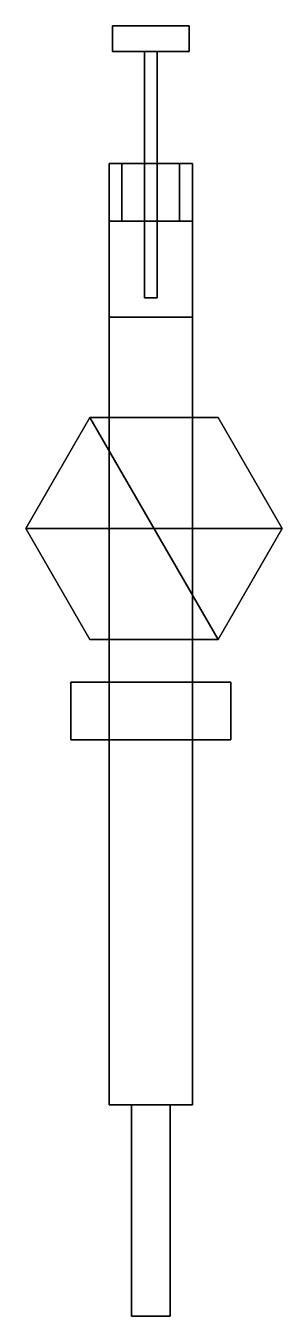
# Model space of a CAD drawing. Extents: x -0.1 to 0.1, y -0.48 to 0.53.
import ezdxf

# ---------------------------------------------------------------- set-up
doc = ezdxf.new("R2010")
doc.units = 0
doc.layers.add('DT-MG', color=1, linetype='CONTINUOUS')

msp = doc.modelspace()

# ---------------------------------------------------------------- linework, layer by layer
at = {"layer": 'DT-MG'}
for points in [[(0.03, 0.5125, 0.035), (-0.03, 0.5125, 0.035), (-0.03, 0.5325, 0.0725), (0.03, 0.5325, 0.0725)], [(-0.03, 0.5125, 0.035), (0.03, 0.5125, 0.035), (0.03, 0.5325, 0.0725), (-0.03, 0.5325, 0.0725)], [(-0.03, 0.5125, -0.03), (0.03, 0.5125, -0.03), (0.03, 0.5125, 0.035), (-0.03, 0.5125, 0.035)], [(0.03, 0.5125, -0.03), (-0.03, 0.5125, -0.03), (-0.03, 0.5125, 0.035), (0.03, 0.5125, 0.035)], [(0.005, 0.5125, 0.02), (0.005, 0.32, 0.08), (-0.005, 0.32, 0.08), (-0.005, 0.5125, 0.02)], [(-0.005, 0.5125, 0.02), (-0.005, 0.32, 0.08), (-0.005, 0.32, 0.09), (-0.005, 0.5125, 0.03)], [(-0.005, 0.5125, 0.03), (-0.005, 0.32, 0.09), (0.005, 0.32, 0.09), (0.005, 0.5125, 0.03)], [(0.005, 0.32, 0.09), (0.005, 0.32, 0.08), (0.005, 0.5125, 0.02), (0.005, 0.5125, 0.03)], [(0.0325, 0.425, 0.03), (0.0325, 0.38, -0.03), (-0.0325, 0.38, -0.03), (-0.0325, 0.425, 0.03)], [(-0.0325, 0.38, -0.03), (-0.0325, 0.305, 0.035), (-0.0325, 0.305, 0.1), (-0.0325, 0.425, 0.03)], [(-0.0325, 0.425, 0.03), (-0.0325, 0.305, 0.1), (0.0325, 0.305, 0.1), (0.0325, 0.425, 0.03)], [(-0.0225, 0.38, -0.09), (-0.0225, 0.38, -0.03), (-0.0225, 0.425, 0.03), (-0.0225, 0.425, -0.085)], [(0.0225, 0.425, -0.085), (0.0225, 0.38, -0.09), (-0.0225, 0.38, -0.09), (-0.0225, 0.425, -0.085)], [(-0.0225, 0.425, -0.085), (-0.0225, 0.425, 0.03), (0.0225, 0.425, 0.03), (0.0225, 0.425, -0.085)], [(0.0225, 0.425, 0.03), (0.0225, 0.38, -0.03), (0.0225, 0.38, -0.09), (0.0225, 0.425, -0.085)], [(0.0325, 0.305, 0.1), (0.0325, 0.305, 0.035), (0.0325, 0.38, -0.03), (0.0325, 0.425, 0.03)], [(0.0325, 0.38, -0.03), (0.0325, 0.305, 0.035), (-0.0325, 0.305, 0.035), (-0.0325, 0.38, -0.03)], [(0.0225, 0.38, -0.09), (0.0225, 0.38, -0.03), (-0.0225, 0.38, -0.03), (-0.0225, 0.38, -0.09)], [(-0.0325, 0.305, 0.035), (-0.0325, -0.31, 0.035), (-0.0325, -0.31, 0.1), (-0.0325, 0.305, 0.1)], [(0.0325, 0.305, 0.035), (0.0325, -0.31, 0.035), (-0.0325, -0.31, 0.035), (-0.0325, 0.305, 0.035)], [(-0.0325, 0.305, 0.1), (-0.0325, -0.31, 0.1), (0.0325, -0.31, 0.1), (0.0325, 0.305, 0.1)], [(0.0325, -0.31, 0.1), (0.0325, -0.31, 0.035), (0.0325, 0.305, 0.035), (0.0325, 0.305, 0.1)], [(-0.0475, 0.2266, 0.1), (-0.0975, 0.14, 0.1), (-0.0975, 0.14, 0.15), (-0.0475, 0.2266, 0.15)], [(-0.0475, 0.0534, 0.1), (-0.0975, 0.14, 0.1), (-0.0475, 0.2266, 0.1), (0.0525, 0.0534, 0.1)], [(-0.0975, 0.14, 0.15), (0.1025, 0.14, 0.15), (0.0525, 0.2266, 0.15), (-0.0475, 0.2266, 0.15)], [(0.0525, 0.2266, 0.1), (-0.0475, 0.2266, 0.1), (-0.0475, 0.2266, 0.15), (0.0525, 0.2266, 0.15)], [(0.0525, 0.0534, 0.1), (-0.0475, 0.2266, 0.1), (0.0525, 0.2266, 0.1), (0.1025, 0.14, 0.1)], [(0.1025, 0.14, 0.1), (0.0525, 0.2266, 0.1), (0.0525, 0.2266, 0.15), (0.1025, 0.14, 0.15)], [(-0.0975, 0.14, 0.1), (-0.0475, 0.0534, 0.1), (-0.0475, 0.0534, 0.15), (-0.0975, 0.14, 0.15)], [(-0.0475, 0.0534, 0.15), (0.0525, 0.0534, 0.15), (0.1025, 0.14, 0.15), (-0.0975, 0.14, 0.15)], [(0.0525, 0.0534, 0.1), (0.1025, 0.14, 0.1), (0.1025, 0.14, 0.15), (0.0525, 0.0534, 0.15)], [(-0.0475, 0.0534, 0.1), (0.0525, 0.0534, 0.1), (0.0525, 0.0534, 0.15), (-0.0475, 0.0534, 0.15)], [(0.0625, 0.02, 0.125), (0.0625, 0.02), (-0.0625, 0.02), (-0.0625, 0.02, 0.125)], [(-0.0625, 0.02), (-0.0625, -0.025), (-0.0625, -0.025, 0.125), (-0.0625, 0.02, 0.125)], [(0.0625, 0.02), (0.0625, -0.025), (-0.0625, -0.025), (-0.0625, 0.02)], [(-0.0625, 0.02, 0.125), (-0.0625, -0.025, 0.125), (0.0625, -0.025, 0.125), (0.0625, 0.02, 0.125)], [(0.0625, -0.025, 0.125), (0.0625, -0.025), (0.0625, 0.02), (0.0625, 0.02, 0.125)], [(-0.0625, -0.025, 0.125), (-0.0625, -0.025), (0.0625, -0.025), (0.0625, -0.025, 0.125)], [(-0.0325, -0.31, 0.1), (-0.0325, -0.31, 0.035), (0.0325, -0.31, 0.035), (0.0325, -0.31, 0.1)], [(-0.015, -0.31, 0.065), (-0.015, -0.475, 0.065), (-0.015, -0.475, 0.095), (-0.015, -0.31, 0.095)], [(0.015, -0.31, 0.065), (0.015, -0.475, 0.065), (-0.015, -0.475, 0.065), (-0.015, -0.31, 0.065)], [(-0.015, -0.31, 0.095), (-0.015, -0.475, 0.095), (0.015, -0.475, 0.095), (0.015, -0.31, 0.095)], [(0.015, -0.475, 0.095), (0.015, -0.475, 0.065), (0.015, -0.31, 0.065), (0.015, -0.31, 0.095)], [(-0.015, -0.475, 0.095), (-0.015, -0.475, 0.065), (0.015, -0.475, 0.065), (0.015, -0.475, 0.095)]]:
    msp.add_3dface(points, dxfattribs=at)

doc.saveas('drawing.dxf')
